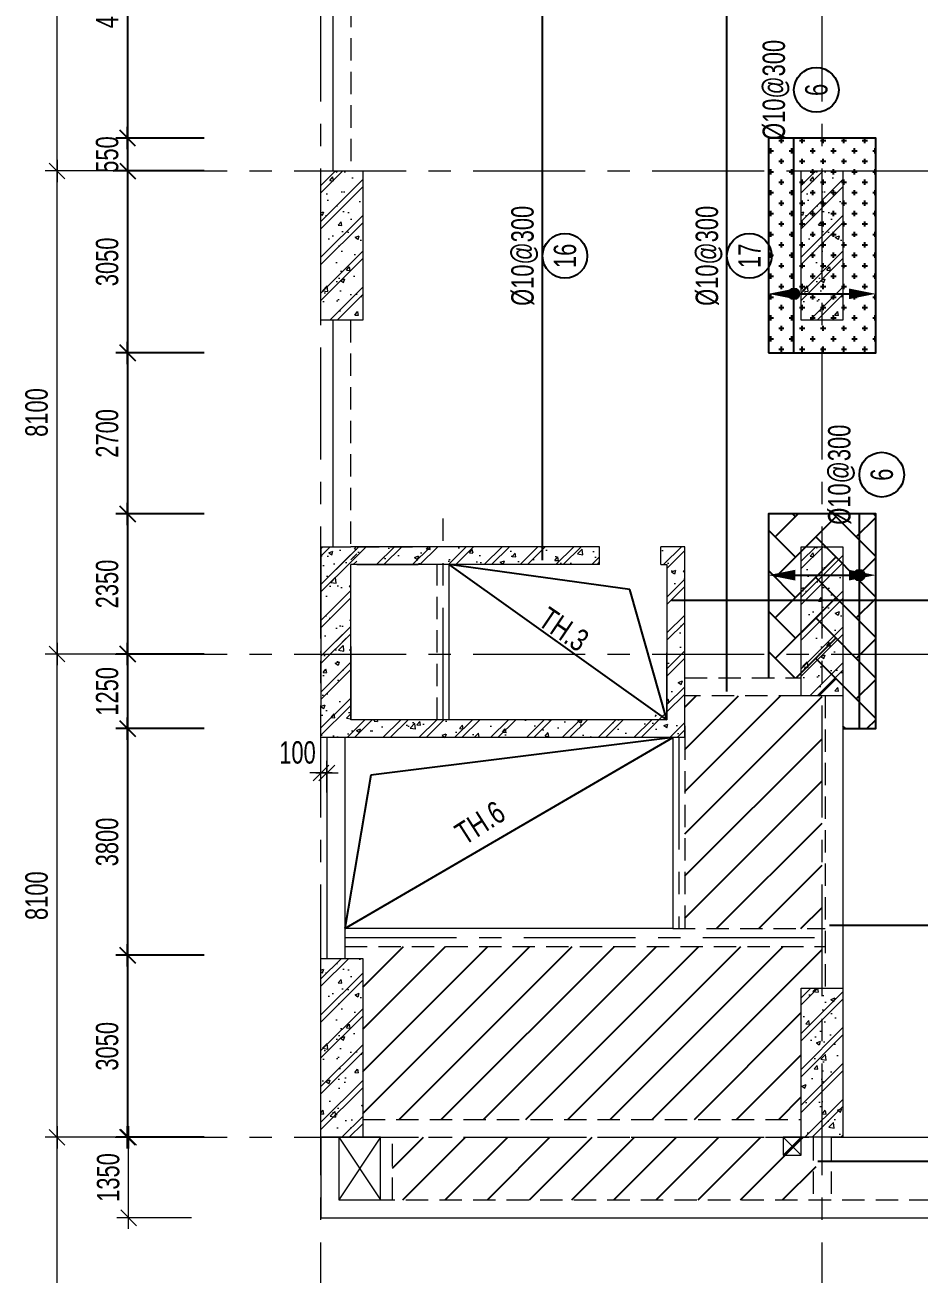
# Model space of a CAD drawing. Extents: x 475529 to 721982, y 1293854 to 1371032.
# Drawn here: x 491016 to 506018, y 1331980 to 1352935 of the extents above; entities that cross this region are included whole.
import ezdxf
from ezdxf.enums import TextEntityAlignment as Align

# ---------------------------------------------------------------- set-up
doc = ezdxf.new("R2010")
doc.units = 0
doc.header["$LTSCALE"] = 1500
doc.header["$MEASUREMENT"] = 0
doc.linetypes.add('CENTER', pattern=[2, 1.25, -0.25, 0.25, -0.25])
doc.linetypes.add('HIDDEN', pattern=[0.375, 0.25, -0.125])
doc.layers.get('Defpoints').update_dxf_attribs({"lineweight": 9})
for name, color, linetype, lineweight in [('CDC- COT', 3, 'Continuous', 0), ('CDC- DAM', 3, 'Continuous', 5), ('CDC- TRUC', 5, 'CENTER', 15), ('CDC-LKT', 2, 'CENTER', 15), ('Dim', 8, 'Continuous', 15)]:
    doc.layers.add(name, color=color, linetype=linetype, lineweight=lineweight)
for name, color, linetype in [('CHI', 1, 'Continuous'), ('KCS_CHI', 1, 'Continuous'), ('KCS_DIM', 1, 'Continuous'), ('KCS_HATCH', 253, 'Continuous'), ('KCS_STEEL_BOTTOM', 4, 'Continuous'), ('KCS_TEXT', 2, 'Continuous'), ('KCS_TEXT_SOTHEP', 2, 'Continuous'), ('KCS_TEXT_THEP', 2, 'Continuous')]:
    doc.layers.add(name, color=color, linetype=linetype)
doc.layers.add('KCS_RAI_THEP', color=159, linetype='Continuous', plot=False)
doc.styles.add('KCS_SMTEXT', font='arial.ttf', dxfattribs={"width": 0.7})
doc.styles.add('VN simplex', font='arial.ttf', dxfattribs={"width": 0.7})
doc.dimstyles.new('DIM A1 1-150 (Time City)', dxfattribs={"dimtxt": 375, "dimasz": 1.25, "dimexe": 200, "dimexo": 0, "dimgap": 150, "dimtad": 1, "dimdec": 0, "dimzin": 13, "dimdsep": 46, "dimtxsty": 'VN simplex', "dimblk1": 'D', "dimblk2": 'D', "dimsah": 1, "dimcen": 0, "dimdle": 50, "dimclrd": 1, "dimclre": 1, "dimclrt": 2, "dimadec": 0, "dimazin": 0, "dimtfac": 1, "dimtdec": 0, "dimtix": 1, "dimtmove": 2, "dimatfit": 3, "dimldrblk": 'D', "dimfxl": 1, "dimtolj": 1, "dimtzin": 13, "dimarcsym": 0})
pattern_1 = [(45, (-207129.37, 268133.44), (-353.5534, 353.5534), [])]
pattern_2 = [(50, (-164922, -595278.5), (717.2602, -62.7521), [75, -825]), (355, (-164922, -595278.5), (-138.7513, 752.1921), [60, -660]), (100.4514, (-164862.2, -595283.7), (578.5094, 689.4395), [63.7402, -701.1421]), (46.1842, (-164922, -595078.5), (1067.241, -165.519), [112.5, -1237.5]), (96.6356, (-164833.1, -595092.3), (934.6627, 974.118), [95.6103, -1051.713]), (351.1842, (-164922, -595078.5), (934.662, 974.1186), [90, -990]), (21, (-164822, -595128.5), (596.90705, -402.6189), [75, -825]), (326, (-164822, -595128.5), (243.3153, 725.15), [60, -660]), (71.4514, (-164772.26, -595162.05), (840.2226, 322.5305), [63.7402, -701.1421]), (37.5, (-164922, -595278.5), (12.15986, 332.89385), [0, -652, 0, -670, 0, -662.5]), (7.5, (-164922, -595278.5), (263.06954, 394.4117), [0, -382, 0, -637, 0, -252.5]), (327.5, (-165145, -595278.5), (533.82244, -22.55487), [0, -250, 0, -780, 0, -1035]), (317.5, (-165245, -595278.5), (583.18617, 100.105), [0, -325, 0, -518, 0, -735]), (45, (-164922, -595278.5), (-300.5204, 300.5204), []), (45, (-164922, -595156), (-300.5204, 300.5204), [])]

# ---------------------------------------------------------------- blocks, each defined once
blk = doc.blocks.new('D')
at = {"color": 8}
blk.add_line((150, 0), (-150, 0), dxfattribs=at)
at = {"color": 3}
blk.add_line((106, 106), (-106, -106), dxfattribs=at)
blk = doc.blocks.new('*D265')
at = {"layer": 'Defpoints', "color": 0, "ltscale": 0.5, "transparency": 16777216}
for p in [(-4423, 24300), (-3448, 24300), (-3448, 16200)]:
    blk.add_point(p, dxfattribs=at)
at = {"layer": 'Dim', "color": 1, "lineweight": -2, "ltscale": 0.5, "transparency": 16777216}
for p, q in [((-3448, 24300), (-4623, 24300)), ((-4423, 16201), (-4423, 24299)), ((-3448, 16200), (-4623, 16200))]:
    blk.add_line(p, q, dxfattribs=at)
at = {"layer": 'Dim', "color": 1, "lineweight": -2, "ltscale": 0.5, "transparency": 16777216, "xscale": 1.25, "yscale": 1.25, "zscale": 1.25}
for p, rotation in [((-4423, 24300), 90), ((-4423, 16200), 270)]:
    blk.add_blockref('D', p, dxfattribs=dict(at, rotation=rotation))
at = {"layer": 'Dim', "color": 2, "ltscale": 0.5, "transparency": 16777216, "insert": (-4765, 20250), "char_height": 375, "attachment_point": 5, "rotation": 90, "style": 'VN simplex'}
blk.add_mtext('\\A1;8100', dxfattribs=at)
blk = doc.blocks.new('*D266')
at = {"layer": 'Defpoints', "color": 0, "ltscale": 0.5, "transparency": 16777216}
for p in [(-4423, 32400), (-3448, 32400), (-3448, 24300)]:
    blk.add_point(p, dxfattribs=at)
at = {"layer": 'Dim', "color": 1, "lineweight": -2, "ltscale": 0.5, "transparency": 16777216}
for p, q in [((-3448, 32400), (-4623, 32400)), ((-4423, 24301), (-4423, 32399)), ((-3448, 24300), (-4623, 24300))]:
    blk.add_line(p, q, dxfattribs=at)
at = {"layer": 'Dim', "color": 1, "lineweight": -2, "ltscale": 0.5, "transparency": 16777216, "xscale": 1.25, "yscale": 1.25, "zscale": 1.25}
for p, rotation in [((-4423, 32400), 90), ((-4423, 24300), 270)]:
    blk.add_blockref('D', p, dxfattribs=dict(at, rotation=rotation))
at = {"layer": 'Dim', "color": 2, "ltscale": 0.5, "transparency": 16777216, "insert": (-4765, 28350), "char_height": 375, "attachment_point": 5, "rotation": 90, "style": 'VN simplex'}
blk.add_mtext('\\A1;8100', dxfattribs=at)
blk = doc.blocks.new('*D267')
at = {"layer": 'Defpoints', "color": 0, "ltscale": 0.5, "transparency": 16777216}
for p in [(-4423, 40500), (-3448, 40500), (-3448, 32400)]:
    blk.add_point(p, dxfattribs=at)
at = {"layer": 'Dim', "color": 1, "lineweight": -2, "ltscale": 0.5, "transparency": 16777216}
for p, q in [((-3448, 40500), (-4623, 40500)), ((-4423, 32401), (-4423, 40499)), ((-3448, 32400), (-4623, 32400))]:
    blk.add_line(p, q, dxfattribs=at)
at = {"layer": 'Dim', "color": 1, "lineweight": -2, "ltscale": 0.5, "transparency": 16777216, "xscale": 1.25, "yscale": 1.25, "zscale": 1.25}
for p, rotation in [((-4423, 40500), 90), ((-4423, 32400), 270)]:
    blk.add_blockref('D', p, dxfattribs=dict(at, rotation=rotation))
at = {"layer": 'Dim', "color": 2, "ltscale": 0.5, "transparency": 16777216, "insert": (-4765, 36450), "char_height": 375, "attachment_point": 5, "rotation": 90, "style": 'VN simplex'}
blk.add_mtext('\\A1;8100', dxfattribs=at)
blk = doc.blocks.new('*D253')
at = {"layer": 'Defpoints', "color": 0, "ltscale": 0.5, "transparency": 16777216}
for p in [(-4423, 48600), (-3448, 48600), (-3448, 40500)]:
    blk.add_point(p, dxfattribs=at)
at = {"layer": 'Dim', "color": 1, "lineweight": -2, "ltscale": 0.5, "transparency": 16777216}
for p, q in [((-3448, 48600), (-4623, 48600)), ((-4423, 40501), (-4423, 48599)), ((-3448, 40500), (-4623, 40500))]:
    blk.add_line(p, q, dxfattribs=at)
at = {"layer": 'Dim', "color": 1, "lineweight": -2, "ltscale": 0.5, "transparency": 16777216, "xscale": 1.25, "yscale": 1.25, "zscale": 1.25}
for p, rotation in [((-4423, 48600), 90), ((-4423, 40500), 270)]:
    blk.add_blockref('D', p, dxfattribs=dict(at, rotation=rotation))
at = {"layer": 'Dim', "color": 2, "ltscale": 0.5, "transparency": 16777216, "insert": (-4765, 44550), "char_height": 375, "attachment_point": 5, "rotation": 90, "style": 'VN simplex'}
blk.add_mtext('\\A1;8100', dxfattribs=at)
blk = doc.blocks.new('*D258')
at = {"layer": 'Defpoints', "color": 0, "ltscale": 0.5, "transparency": 16777216}
for p in [(-3223, 24300), (-2167, 24300), (-2167, 22950)]:
    blk.add_point(p, dxfattribs=at)
at = {"layer": 'Dim', "color": 1, "lineweight": -2, "ltscale": 0.5, "transparency": 16777216}
for p, q in [((-2167, 24300), (-3423, 24300)), ((-3223, 22951), (-3223, 24299)), ((-2167, 22950), (-3423, 22950))]:
    blk.add_line(p, q, dxfattribs=at)
at = {"layer": 'Dim', "color": 1, "lineweight": -2, "ltscale": 0.5, "transparency": 16777216, "xscale": 1.25, "yscale": 1.25, "zscale": 1.25}
for p, rotation in [((-3223, 24300), 90), ((-3223, 22950), 270)]:
    blk.add_blockref('D', p, dxfattribs=dict(at, rotation=rotation))
at = {"layer": 'Dim', "color": 2, "ltscale": 0.5, "transparency": 16777216, "insert": (-3565, 23625), "char_height": 375, "attachment_point": 5, "rotation": 90, "style": 'VN simplex'}
blk.add_mtext('\\A1;1350', dxfattribs=at)
blk = doc.blocks.new('*D246')
at = {"layer": 'Defpoints', "color": 0, "ltscale": 0.5, "transparency": 16777216}
for p in [(100, 30408), (0, 30081), (100, 30081)]:
    blk.add_point(p, dxfattribs=at)
at = {"layer": 'Dim', "color": 1, "lineweight": -2, "ltscale": 0.5, "transparency": 16777216}
for p, q in [((0, 30081), (0, 30608)), ((100, 30081), (100, 30608)), ((-1, 30408), (-2, 30408)), ((0, 30408), (100, 30408)), ((101, 30408), (102, 30408))]:
    blk.add_line(p, q, dxfattribs=at)
at = {"layer": 'Dim', "color": 1, "lineweight": -2, "ltscale": 0.5, "transparency": 16777216, "xscale": 1.25, "yscale": 1.25, "zscale": 1.25}
blk.add_blockref('D', (0, 30408), dxfattribs=at)
at = {"layer": 'Dim', "color": 1, "lineweight": -2, "ltscale": 0.5, "transparency": 16777216, "xscale": 1.25, "yscale": 1.25, "zscale": 1.25, "rotation": 180}
blk.add_blockref('D', (100, 30408), dxfattribs=at)
at = {"layer": 'Dim', "color": 2, "ltscale": 0.5, "transparency": 16777216, "insert": (-393, 30749), "char_height": 375, "attachment_point": 5, "style": 'VN simplex'}
blk.add_mtext('\\A1;100', dxfattribs=at)
blk = doc.blocks.new('cot vach loi tang 3 new')
at = {"layer": 'CDC- COT'}
h = blk.add_hatch(dxfattribs=at)
h.set_pattern_fill('BT-01', color=8, scale=100, pattern_type=2)
h.set_pattern_definition([(50, (-164922, -582578.5), (717.2602, -62.7521), [75, -825]), (355, (-164922, -582578.5), (-138.7513, 752.1921), [60, -660]), (100.4514, (-164862.2, -582583.7), (578.5094, 689.4395), [63.7402, -701.1421]), (46.1842, (-164922, -582378.5), (1067.241, -165.519), [112.5, -1237.5]), (96.6356, (-164833.1, -582392.3), (934.6627, 974.118), [95.6103, -1051.713]), (351.1842, (-164922, -582378.5), (934.662, 974.1186), [90, -990]), (21, (-164822, -582428.5), (596.90705, -402.6189), [75, -825]), (326, (-164822, -582428.5), (243.3153, 725.15), [60, -660]), (71.4514, (-164772.26, -582462.05), (840.2226, 322.5305), [63.7402, -701.1421]), (37.5, (-164922, -582578.5), (12.15986, 332.89385), [0, -652, 0, -670, 0, -662.5]), (7.5, (-164922, -582578.5), (263.06954, 394.4117), [0, -382, 0, -637, 0, -252.5]), (327.5, (-165145, -582578.5), (533.82244, -22.55487), [0, -250, 0, -780, 0, -1035]), (317.5, (-165245, -582578.5), (583.18617, 100.105), [0, -325, 0, -518, 0, -735]), (45, (-164922, -582578.5), (-300.5204, 300.5204), []), (45, (-164922, -582456), (-300.5204, 300.5204), [])])
h.paths.add_polyline_path([(42207, -235343), (42907, -235343), (42907, -237843), (42207, -237843)])
h = blk.add_hatch(dxfattribs=at)
h.set_pattern_fill('BT-01', color=8, scale=100, pattern_type=2)
h.set_pattern_definition([(50, (-156872, -582578.5), (717.2602, -62.7521), [75, -825]), (355, (-156872, -582578.5), (-138.7513, 752.1921), [60, -660]), (100.4514, (-156812.2, -582583.7), (578.5094, 689.4395), [63.7402, -701.1421]), (46.1842, (-156872, -582378.5), (1067.241, -165.519), [112.5, -1237.5]), (96.6356, (-156783.1, -582392.3), (934.6627, 974.118), [95.6103, -1051.713]), (351.1842, (-156872, -582378.5), (934.662, 974.1186), [90, -990]), (21, (-156772, -582428.5), (596.90705, -402.6189), [75, -825]), (326, (-156772, -582428.5), (243.3153, 725.15), [60, -660]), (71.4514, (-156722.26, -582462.05), (840.2226, 322.5305), [63.7402, -701.1421]), (37.5, (-156872, -582578.5), (12.15986, 332.89385), [0, -652, 0, -670, 0, -662.5]), (7.5, (-156872, -582578.5), (263.06954, 394.4117), [0, -382, 0, -637, 0, -252.5]), (327.5, (-157095, -582578.5), (533.82244, -22.55487), [0, -250, 0, -780, 0, -1035]), (317.5, (-157195, -582578.5), (583.18617, 100.105), [0, -325, 0, -518, 0, -735]), (45, (-156872, -582578.5), (-300.5204, 300.5204), []), (45, (-156872, -582456), (-300.5204, 300.5204), [])])
h.paths.add_polyline_path([(50257, -235343), (50957, -235343), (50957, -237843), (50257, -237843)])
h = blk.add_hatch(dxfattribs=at)
h.set_pattern_fill('BT-01', color=8, scale=100, pattern_type=2)
h.set_pattern_definition(pattern_2)
h.paths.add_polyline_path([(42207, -243243), (42707, -243243), (42707, -241643), (42207, -241643)])
h.paths.add_polyline_path([(47907, -241643), (47907, -241943), (48007, -241943), (48007, -243423), (48307, -243423), (48307, -241643)])
h.paths.add_polyline_path([(46877, -241943), (46877, -241643), (44037, -241643), (44037, -241943)])
h = blk.add_hatch(dxfattribs=at)
h.set_pattern_fill('BT-01', color=8, scale=100, pattern_type=2)
h.set_pattern_definition(pattern_2)
h.paths.add_polyline_path([(42207, -244343), (42707, -244343), (42707, -241643), (42207, -241643)])
h.paths.add_polyline_path([(47907, -241643), (47907, -241943), (48007, -241943), (48007, -244543), (48307, -244543), (48307, -241643)])
h.paths.add_polyline_path([(46877, -241943), (46877, -241643), (42704, -241643), (42707, -241943)])
h = blk.add_hatch(dxfattribs=at)
h.set_pattern_fill('BT-01', color=8, scale=100, pattern_type=2)
h.set_pattern_definition([(50, (-47282.5, -7709.5), (717.2602, -62.7521), [75, -825]), (355, (-47282.5, -7709.5), (-138.7513, 752.1921), [60, -660]), (100.4514, (-47222.7, -7714.7), (578.5094, 689.4395), [63.7402, -701.1421]), (46.1842, (-47282.5, -7509.5), (1067.241, -165.519), [112.5, -1237.5]), (96.6356, (-47193.6, -7523.3), (934.6627, 974.118), [95.6103, -1051.713]), (351.1842, (-47282.5, -7509.5), (934.662, 974.1186), [90, -990]), (21, (-47182.5, -7559.5), (596.907, -402.6189), [75, -825]), (326, (-47182.5, -7559.5), (243.3153, 725.15), [60, -660]), (71.4514, (-47132.76, -7593.05), (840.2226, 322.5305), [63.7402, -701.1421]), (37.5, (-47282.5, -7709.5), (12.15986, 332.89385), [0, -652, 0, -670, 0, -662.5]), (7.5, (-47282.5, -7709.5), (263.06954, 394.4117), [0, -382, 0, -637, 0, -252.5]), (327.5, (-47505.5, -7709.5), (533.82244, -22.55487), [0, -250, 0, -780, 0, -1035]), (317.5, (-47605.5, -7709.5), (583.1862, 100.105), [0, -325, 0, -518, 0, -735]), (45, (-47282.5, -7709.5), (-300.5204, 300.5204), []), (45, (-47282.5, -7587), (-300.5204, 300.5204), [])])
h.paths.add_polyline_path([(42807, -241643), (42707, -241643), (42707, -241943), (42807, -241943)])
h = blk.add_hatch(dxfattribs=at)
h.set_pattern_fill('BT-01', color=8, scale=100, pattern_type=2)
h.set_pattern_definition([(50, (-156872, -588878.5), (717.2602, -62.7521), [75, -825]), (355, (-156872, -588878.5), (-138.7513, 752.1921), [60, -660]), (100.4514, (-156812.2, -588883.7), (578.5094, 689.4395), [63.7402, -701.1421]), (46.1842, (-156872, -588678.5), (1067.241, -165.519), [112.5, -1237.5]), (96.6356, (-156783.1, -588692.3), (934.6627, 974.118), [95.6103, -1051.713]), (351.1842, (-156872, -588678.5), (934.662, 974.1186), [90, -990]), (21, (-156772, -588728.5), (596.90705, -402.6189), [75, -825]), (326, (-156772, -588728.5), (243.3153, 725.15), [60, -660]), (71.4514, (-156722.26, -588762.05), (840.2226, 322.5305), [63.7402, -701.1421]), (37.5, (-156872, -588878.5), (12.15986, 332.89385), [0, -652, 0, -670, 0, -662.5]), (7.5, (-156872, -588878.5), (263.06954, 394.4117), [0, -382, 0, -637, 0, -252.5]), (327.5, (-157095, -588878.5), (533.82244, -22.55487), [0, -250, 0, -780, 0, -1035]), (317.5, (-157195, -588878.5), (583.18617, 100.105), [0, -325, 0, -518, 0, -735]), (45, (-156872, -588878.5), (-300.5204, 300.5204), []), (45, (-156872, -588756), (-300.5204, 300.5204), [])])
h.paths.add_polyline_path([(50257, -241643), (50957, -241643), (50957, -244143), (50257, -244143)])
h = blk.add_hatch(dxfattribs=at)
h.set_pattern_fill('BT-01', color=8, scale=100, pattern_type=2)
h.set_pattern_definition(pattern_2)
h.paths.add_polyline_path([(42707, -244343), (42207, -244343), (42207, -244843), (48307, -244843), (48307, -244463), (47807, -244463), (47807, -244543), (42707, -244543)])
h = blk.add_hatch(dxfattribs=at)
h.set_pattern_fill('BT-01', color=8, scale=100, pattern_type=2)
h.set_pattern_definition(pattern_2)
h.paths.add_polyline_path([(42707, -244343), (42207, -244343), (42207, -244843), (48307, -244843), (48307, -244463), (47807, -244463), (47807, -244543), (42707, -244543)])
h = blk.add_hatch(dxfattribs=at)
h.set_pattern_fill('BT-01', color=8, scale=100, pattern_type=2)
h.set_pattern_definition(pattern_2)
h.paths.add_polyline_path([(42207, -248543), (42907, -248543), (42907, -251543), (42207, -251543)])
h = blk.add_hatch(dxfattribs=at)
h.set_pattern_fill('BT-01', color=8, scale=100, pattern_type=2)
h.set_pattern_definition([(50, (-164972, -595278.5), (717.2602, -62.7521), [75, -825]), (355, (-164972, -595278.5), (-138.7513, 752.1921), [60, -660]), (100.4514, (-164912.2, -595283.7), (578.5094, 689.4395), [63.7402, -701.1421]), (46.1842, (-164972, -595078.5), (1067.241, -165.519), [112.5, -1237.5]), (96.6356, (-164883.1, -595092.3), (934.6627, 974.118), [95.6103, -1051.713]), (351.1842, (-164972, -595078.5), (934.662, 974.1186), [90, -990]), (21, (-164872, -595128.5), (596.90705, -402.6189), [75, -825]), (326, (-164872, -595128.5), (243.3153, 725.15), [60, -660]), (71.4514, (-164822.26, -595162.05), (840.2226, 322.5305), [63.7402, -701.1421]), (37.5, (-164972, -595278.5), (12.15986, 332.89385), [0, -652, 0, -670, 0, -662.5]), (7.5, (-164972, -595278.5), (263.06954, 394.4117), [0, -382, 0, -637, 0, -252.5]), (327.5, (-165195, -595278.5), (533.82244, -22.55487), [0, -250, 0, -780, 0, -1035]), (317.5, (-165295, -595278.5), (583.18617, 100.105), [0, -325, 0, -518, 0, -735]), (45, (-164972, -595278.5), (-300.5204, 300.5204), []), (45, (-164972, -595156), (-300.5204, 300.5204), [])])
h.paths.add_polyline_path([(50257, -249043), (50957, -249043), (50957, -251543), (50257, -251543)])
for p, q in [((42207, -241643), (42707, -241643)), ((42207, -241643), (42207, -244343)), ((46877, -241643), (42707, -241643)), ((46877, -241943), (46877, -241643)), ((47907, -241943), (47907, -241643)), ((42707, -244343), (42707, -241943)), ((46877, -241943), (42707, -241943)), ((48007, -244463), (48007, -244543)), ((48007, -244463), (48007, -244543)), ((48307, -244843), (48307, -244463)), ((48307, -244843), (48307, -244463))]:
    blk.add_line(p, q, dxfattribs=at)
for points in [[(42207, -235343), (42907, -235343), (42907, -237843), (42207, -237843)], [(50257, -235343), (50957, -235343), (50957, -237843), (50257, -237843)], [(50257, -241643), (50957, -241643), (50957, -244143), (50257, -244143)], [(42207, -248543), (42907, -248543), (42907, -251543), (42207, -251543)], [(50257, -249043), (50957, -249043), (50957, -251543), (50257, -251543)]]:
    blk.add_lwpolyline(points, close=True, dxfattribs=at)
for points in [[(48307, -244543), (48307, -241643), (47907, -241643)], [(42707, -244343), (42707, -241943)], [(47907, -241943), (48007, -241943), (48007, -244543)], [(48307, -244643), (48307, -244843), (48007, -244843), (42807, -244843), (42207, -244843), (42207, -244343)], [(48007, -244463), (48007, -244543), (42707, -244543), (42707, -244343)], [(42707, -244343), (42707, -244543)]]:
    blk.add_lwpolyline(points, dxfattribs=at)
blk = doc.blocks.new('*D116')
at = {"layer": 'Defpoints', "color": 0, "transparency": 16777216}
for p in [(494018, 1355539), (492736, 1351039), (494018, 1351039)]:
    blk.add_point(p, dxfattribs=at)
at = {"layer": 'KCS_DIM', "color": 1, "lineweight": -2, "transparency": 16777216}
for p, q in [((494018, 1355539), (492536, 1355539)), ((492736, 1355538), (492736, 1351040)), ((494018, 1351039), (492536, 1351039))]:
    blk.add_line(p, q, dxfattribs=at)
at = {"layer": 'KCS_DIM', "color": 1, "lineweight": -2, "transparency": 16777216, "xscale": 1.25, "yscale": 1.25, "zscale": 1.25}
for p, rotation in [((492736, 1355539), 90), ((492736, 1351039), 270)]:
    blk.add_blockref('D', p, dxfattribs=dict(at, rotation=rotation))
at = {"layer": 'KCS_DIM', "color": 2, "transparency": 16777216, "insert": (492394, 1353289), "char_height": 375, "attachment_point": 5, "rotation": 90, "style": 'VN simplex'}
blk.add_mtext('\\A1;4500', dxfattribs=at)
blk = doc.blocks.new('*D117')
at = {"layer": 'Defpoints', "color": 0, "transparency": 16777216}
for p in [(494018, 1351039), (492736, 1350489), (494018, 1350489)]:
    blk.add_point(p, dxfattribs=at)
at = {"layer": 'KCS_DIM', "color": 1, "lineweight": -2, "transparency": 16777216}
for p, q in [((494018, 1351039), (492536, 1351039)), ((492736, 1351040), (492736, 1351042)), ((492736, 1351039), (492736, 1350489)), ((494018, 1350489), (492536, 1350489)), ((492736, 1350488), (492736, 1350487))]:
    blk.add_line(p, q, dxfattribs=at)
at = {"layer": 'KCS_DIM', "color": 1, "lineweight": -2, "transparency": 16777216, "xscale": 1.25, "yscale": 1.25, "zscale": 1.25}
for p, rotation in [((492736, 1351039), 270), ((492736, 1350489), 90)]:
    blk.add_blockref('D', p, dxfattribs=dict(at, rotation=rotation))
at = {"layer": 'KCS_DIM', "color": 2, "transparency": 16777216, "insert": (492394, 1350764), "char_height": 375, "attachment_point": 5, "rotation": 90, "style": 'VN simplex'}
blk.add_mtext('\\A1;550', dxfattribs=at)
blk = doc.blocks.new('*D118')
at = {"layer": 'Defpoints', "color": 0, "transparency": 16777216}
for p in [(494018, 1350489), (492736, 1347439), (494018, 1347439)]:
    blk.add_point(p, dxfattribs=at)
at = {"layer": 'KCS_DIM', "color": 1, "lineweight": -2, "transparency": 16777216}
for p, q in [((494018, 1350489), (492536, 1350489)), ((492736, 1350488), (492736, 1347440)), ((494018, 1347439), (492536, 1347439))]:
    blk.add_line(p, q, dxfattribs=at)
at = {"layer": 'KCS_DIM', "color": 1, "lineweight": -2, "transparency": 16777216, "xscale": 1.25, "yscale": 1.25, "zscale": 1.25}
for p, rotation in [((492736, 1350489), 90), ((492736, 1347439), 270)]:
    blk.add_blockref('D', p, dxfattribs=dict(at, rotation=rotation))
at = {"layer": 'KCS_DIM', "color": 2, "transparency": 16777216, "insert": (492394, 1348964), "char_height": 375, "attachment_point": 5, "rotation": 90, "style": 'VN simplex'}
blk.add_mtext('\\A1;3050', dxfattribs=at)
blk = doc.blocks.new('*D119')
at = {"layer": 'Defpoints', "color": 0, "transparency": 16777216}
for p in [(494018, 1347439), (492736, 1344739), (494018, 1344739)]:
    blk.add_point(p, dxfattribs=at)
at = {"layer": 'KCS_DIM', "color": 1, "lineweight": -2, "transparency": 16777216}
for p, q in [((494018, 1347439), (492536, 1347439)), ((492736, 1347438), (492736, 1344740)), ((494018, 1344739), (492536, 1344739))]:
    blk.add_line(p, q, dxfattribs=at)
at = {"layer": 'KCS_DIM', "color": 1, "lineweight": -2, "transparency": 16777216, "xscale": 1.25, "yscale": 1.25, "zscale": 1.25}
for p, rotation in [((492736, 1347439), 90), ((492736, 1344739), 270)]:
    blk.add_blockref('D', p, dxfattribs=dict(at, rotation=rotation))
at = {"layer": 'KCS_DIM', "color": 2, "transparency": 16777216, "insert": (492394, 1346089), "char_height": 375, "attachment_point": 5, "rotation": 90, "style": 'VN simplex'}
blk.add_mtext('\\A1;2700', dxfattribs=at)
blk = doc.blocks.new('*D120')
at = {"layer": 'Defpoints', "color": 0, "transparency": 16777216}
for p in [(494018, 1344739), (492736, 1342389), (494018, 1342389)]:
    blk.add_point(p, dxfattribs=at)
at = {"layer": 'KCS_DIM', "color": 1, "lineweight": -2, "transparency": 16777216}
for p, q in [((494018, 1344739), (492536, 1344739)), ((492736, 1344738), (492736, 1342390)), ((494018, 1342389), (492536, 1342389))]:
    blk.add_line(p, q, dxfattribs=at)
at = {"layer": 'KCS_DIM', "color": 1, "lineweight": -2, "transparency": 16777216, "xscale": 1.25, "yscale": 1.25, "zscale": 1.25}
for p, rotation in [((492736, 1344739), 90), ((492736, 1342389), 270)]:
    blk.add_blockref('D', p, dxfattribs=dict(at, rotation=rotation))
at = {"layer": 'KCS_DIM', "color": 2, "transparency": 16777216, "insert": (492394, 1343564), "char_height": 375, "attachment_point": 5, "rotation": 90, "style": 'VN simplex'}
blk.add_mtext('\\A1;2350', dxfattribs=at)
blk = doc.blocks.new('*D163')
at = {"layer": 'Defpoints', "color": 0, "transparency": 16777216}
for p in [(494018, 1342389), (492736, 1341139), (494018, 1341139)]:
    blk.add_point(p, dxfattribs=at)
at = {"layer": 'KCS_DIM', "color": 1, "lineweight": -2, "transparency": 16777216}
for p, q in [((494018, 1342389), (492536, 1342389)), ((492736, 1342388), (492736, 1341140)), ((494018, 1341139), (492536, 1341139))]:
    blk.add_line(p, q, dxfattribs=at)
at = {"layer": 'KCS_DIM', "color": 1, "lineweight": -2, "transparency": 16777216, "xscale": 1.25, "yscale": 1.25, "zscale": 1.25}
for p, rotation in [((492736, 1342389), 90), ((492736, 1341139), 270)]:
    blk.add_blockref('D', p, dxfattribs=dict(at, rotation=rotation))
at = {"layer": 'KCS_DIM', "color": 2, "transparency": 16777216, "insert": (492394, 1341764), "char_height": 375, "attachment_point": 5, "rotation": 90, "style": 'VN simplex'}
blk.add_mtext('\\A1;1250', dxfattribs=at)
blk = doc.blocks.new('*D164')
at = {"layer": 'Defpoints', "color": 0, "transparency": 16777216}
for p in [(494018, 1341139), (492736, 1337339), (494018, 1337339)]:
    blk.add_point(p, dxfattribs=at)
at = {"layer": 'KCS_DIM', "color": 1, "lineweight": -2, "transparency": 16777216}
for p, q in [((494018, 1341139), (492536, 1341139)), ((492736, 1341138), (492736, 1337340)), ((494018, 1337339), (492536, 1337339))]:
    blk.add_line(p, q, dxfattribs=at)
at = {"layer": 'KCS_DIM', "color": 1, "lineweight": -2, "transparency": 16777216, "xscale": 1.25, "yscale": 1.25, "zscale": 1.25}
for p, rotation in [((492736, 1341139), 90), ((492736, 1337339), 270)]:
    blk.add_blockref('D', p, dxfattribs=dict(at, rotation=rotation))
at = {"layer": 'KCS_DIM', "color": 2, "transparency": 16777216, "insert": (492394, 1339239), "char_height": 375, "attachment_point": 5, "rotation": 90, "style": 'VN simplex'}
blk.add_mtext('\\A1;3800', dxfattribs=at)
blk = doc.blocks.new('*D165')
at = {"layer": 'Defpoints', "color": 0, "transparency": 16777216}
for p in [(494018, 1337339), (492736, 1334289), (494018, 1334289)]:
    blk.add_point(p, dxfattribs=at)
at = {"layer": 'KCS_DIM', "color": 1, "lineweight": -2, "transparency": 16777216}
for p, q in [((494018, 1337339), (492536, 1337339)), ((492736, 1337338), (492736, 1334290)), ((494018, 1334289), (492536, 1334289))]:
    blk.add_line(p, q, dxfattribs=at)
at = {"layer": 'KCS_DIM', "color": 1, "lineweight": -2, "transparency": 16777216, "xscale": 1.25, "yscale": 1.25, "zscale": 1.25}
for p, rotation in [((492736, 1337339), 90), ((492736, 1334289), 270)]:
    blk.add_blockref('D', p, dxfattribs=dict(at, rotation=rotation))
at = {"layer": 'KCS_DIM', "color": 2, "transparency": 16777216, "insert": (492394, 1335814), "char_height": 375, "attachment_point": 5, "rotation": 90, "style": 'VN simplex'}
blk.add_mtext('\\A1;3050', dxfattribs=at)
blk = doc.blocks.new('KCS_MuiTenRaiThep')
blk.add_lwpolyline([(0, 0, 0, 1.2, 0), (3, 0, 1.2, 1.2, 0)], format="xyseb")
blk = doc.blocks.new('KCS_ChamRaiThep')
h = blk.add_hatch(color=256)
h.dxf.hatch_style = 1
h.paths.add_polyline_path([(0.6, 0, 1), (-0.6, 0, 1)])
blk.add_circle((0, 0), 0.6)
blk = doc.blocks.new('MBT04')
at = {"layer": 'KCS_HATCH'}
h = blk.add_hatch(dxfattribs=at)
h.set_pattern_fill('ANSI31', color=164, scale=4000)
h.set_pattern_definition(pattern_1)
h.paths.add_polyline_path([(8050, 26800), (8400, 26800), (8400, 27500), (700, 27500), (700, 24600), (8050, 24600)])
h.paths.add_polyline_path([(8515.3, 28045), (8515.3, 30278.1), (7777.8, 30278.1), (7777.8, 28045)], flags=9)
h.paths.add_polyline_path([(4863, 25474.4), (4863, 26477.7), (4090.2, 26477.7), (4090.2, 25474.4)], flags=24)
h.paths.add_polyline_path([(5955.7, 25501.9), (7752.3, 25501.9), (7752.3, 26239.3), (5955.7, 26239.3)], flags=24)
h.paths.add_polyline_path([(6467.6, 26372.8), (7266.5, 26372.8), (7266.5, 26935.3), (6467.6, 26935.3)], flags=24)
h.paths.add_polyline_path([(6100, 31700), (6100, 27800), (8400, 27800), (8400, 31700)])
h = blk.add_hatch(dxfattribs=at)
h.set_pattern_fill('ANSI31', color=164, scale=4000)
h.set_pattern_definition(pattern_1)
edge = h.paths.add_edge_path()
edge.add_line((8300, 24300), (300, 24300))
edge.add_line((1200, 24300), (1200, 23250))
edge.add_line((1200, 23250), (8300, 23250))
edge.add_line((8300, 23250), (8300, 24300))
h.paths.add_polyline_path([(10977, 24300), (13210.1, 24300), (13210.1, 24299.2), (10977, 24299.2)])
at = {"layer": 'CDC- DAM'}
for p, q in [((200, 46100), (200, 40500)), ((200, 38000), (200, 34200)), ((600, 33900), (1630, 33900)), ((2150, 31300), (2150, 33900)), ((500, 32530), (500, 31500)), ((5800, 31380), (5800, 32420)), ((6100, 31380), (6100, 32400)), ((8750, 31700), (8750, 26800)), ((100, 31000), (100, 27300)), ((400, 31000), (400, 27300)), ((5900, 31000), (5900, 27800)), ((5900, 27800), (400, 27800)), ((0, 24300), (0, 22950)), ((1000, 23250), (1000, 24300)), ((0, 22950), (16850, 22950))]:
    blk.add_line(p, q, dxfattribs=at)
at = {"layer": 'CDC- DAM', "linetype": 'HIDDEN'}
for p, q in [((600, 34200), (1630, 34200)), ((1950, 31300), (1950, 33900)), ((6100, 32000), (8050, 32000)), ((8050, 31700), (6100, 31700)), ((8450, 31700), (8450, 26800)), ((6100, 31000), (6100, 27800)), ((5900, 27800), (8450, 27800)), ((400, 27500), (8450, 27500)), ((300, 24300), (300, 23250)), ((700, 24300), (8050, 24300)), ((1200, 23250), (1200, 24300)), ((8251.5, 24287.9), (8251.5, 23250)), ((8551.5, 24287.9), (8551.5, 23250)), ((300, 23250), (16550, 23250))]:
    blk.add_line(p, q, dxfattribs=at)
for points in [[(500, 46100), (500, 40500)], [(496.5, 38000), (496.5, 34200)], [(700, 24600), (8050, 24600)]]:
    blk.add_lwpolyline(points, dxfattribs=at)
at = {"layer": 'CDC- TRUC'}
for p, q in [((0, -3337), (0, 53023.7)), ((8400, -3337), (8400, 53023.7)), ((-3448.4, 40500), (62778.1, 40500)), ((2050, 31300), (2050, 34675.1)), ((-3448.4, 32400), (62778.1, 32400)), ((6000, 31000), (6000, 27800)), ((400, 27650), (8450, 27650)), ((-3448.4, 24300), (62778.1, 24300))]:
    blk.add_line(p, q, dxfattribs=at)
at = {"layer": 'CDC-LKT', "color": 1}
for p, q in [((300, 24300), (1000, 23250)), ((1000, 24300), (300, 23250)), ((7750, 24300), (8050, 24000)), ((8050, 24300), (7750, 24000))]:
    blk.add_line(p, q, dxfattribs=at)
at = {"layer": 'CDC-LKT', "linetype": 'Continuous'}
for points in [[(300, 23250), (1000, 23250), (1000, 24300), (300, 24300)], [(7750, 24000), (8050, 24000), (8050, 24300), (7750, 24300)]]:
    blk.add_lwpolyline(points, close=True, dxfattribs=at)
at = {"layer": 'CHI', "color": 1}
for p, q in [((5177.7, 33481.9), (2150, 33900)), ((5800, 31300), (2150, 33900)), ((5800, 31300), (5177.7, 33481.9)), ((400, 27800), (5900, 31000)), ((5900, 31000), (836.6, 30368.4)), ((836.6, 30368.4), (400, 27800))]:
    blk.add_line(p, q, dxfattribs=at)
blk.add_blockref('cot vach loi tang 3 new', (-42207.4, 275842.2))
at = {"layer": 'KCS_TEXT', "color": 2, "style": 'KCS_SMTEXT', "width": 0.75}
for s, rotation, p in [('TH.3', 325.74982, (3965.1, 32660.9)), ('TH.6', 32.58785, (2767.6, 29415.3))]:
    blk.add_text(s, height=375, rotation=rotation, dxfattribs=at).set_placement(p, align=Align.CENTER)
at = {"layer": 'Dim', "color": 1, "ltscale": 0.5}
for base, p1, p2, picture, middle in [((-4423.1, 48600), (-3448.4, 40500), (-3448.4, 48600), '*D253', (-4764.6, 44550)), ((-4423.1, 40500), (-3448.4, 32400), (-3448.4, 40500), '*D267', (-4764.6, 36450)), ((-4423.1, 32400), (-3448.4, 24300), (-3448.4, 32400), '*D266', (-4764.6, 28350)), ((-4423.1, 24300), (-3448.4, 16200), (-3448.4, 24300), '*D265', (-4764.6, 20250)), ((-3223.1, 24300), (-2167, 22950), (-2167, 24300), '*D258', (-3564.7, 23625))]:
    dim = blk.add_linear_dim(base=base, p1=p1, p2=p2, angle=90, dimstyle='DIM A1 1-150 (Time City)', dxfattribs=at)
    dim.commit()
    dim.dimension.update_dxf_attribs({"geometry": picture, "text_midpoint": middle})
dim = blk.add_linear_dim(base=(100, 30407.5), p1=(0, 30081), p2=(100, 30081), dimstyle='DIM A1 1-150 (Time City)', dxfattribs=at)
dim.commit()
dim.dimension.update_dxf_attribs({"geometry": '*D246', "text_midpoint": (-392.7, 30749), "dimtype": 160})

msp = doc.modelspace()

# ---------------------------------------------------------------- hatches: boundary and pattern name
at = {"layer": 'KCS_HATCH'}
h = msp.add_hatch(dxfattribs=at)
h.set_pattern_fill('CROSS', color=256, scale=700)
h.paths.add_polyline_path([(503476.5, 1351039), (505276.5, 1351039), (505276.5, 1347439), (503476.5, 1347439)])
h = msp.add_hatch(dxfattribs=at)
h.set_pattern_fill('AR-HBONE', color=256, scale=120)
h.set_pattern_definition([(45, (8050, 983218.48), (5e-14, 678.8225), [1440, -480]), (135, (8389.4, 983557.9), (5e-14, 678.8225), [1440, -480])])
h.paths.add_polyline_path([(504026.5, 1341689), (504726.5, 1341689), (504726.5, 1341139), (505276.5, 1341139), (505276.5, 1344739), (503476.5, 1344739), (503476.5, 1341989), (504026.5, 1341989)])

# ---------------------------------------------------------------- linework, layer by layer
at = {"layer": 'KCS_CHI'}
msp.add_lwpolyline([(503806.5, 1348428.3), (504946.5, 1348428.3)], dxfattribs=at)
at = {"layer": 'KCS_HATCH'}
msp.add_lwpolyline([(503476.5, 1347439), (505276.5, 1347439), (505276.5, 1351039), (503476.5, 1351039)], close=True, dxfattribs=at)
msp.add_lwpolyline([(504726.5, 1341139), (505276.5, 1341139), (505276.5, 1344739), (503476.5, 1344739), (503476.5, 1341989)], dxfattribs=at)
at = {"layer": 'KCS_RAI_THEP'}
msp.add_lwpolyline([(503806.5, 1343712), (504946.5, 1343712)], dxfattribs=at)
at = {"layer": 'KCS_STEEL_BOTTOM', "elevation": 0}
for points in [[(499691.5, 1343964), (499691.5, 1358314)], [(502782.6, 1341764), (502782.6, 1358314)], [(501851.5, 1343291.5), (520801.5, 1343291.5)], [(504501.5, 1337843.1), (520701.5, 1337843.1)], [(504303, 1333887.8), (512751.5, 1333887.8)]]:
    msp.add_lwpolyline(points, dxfattribs=at)
at = {"layer": 'KCS_STEEL_BOTTOM'}
for points in [[(503904.9, 1347439), (503904.9, 1351039)], [(505001.5, 1341139), (505001.5, 1344739)]]:
    msp.add_lwpolyline(points, dxfattribs=at)
at = {"layer": 'KCS_TEXT_SOTHEP', "color": 1}
for centre in [(504279.9, 1351847.4), (500066.5, 1349065.4, 0), (503157.6, 1349065.4, 0), (505376.5, 1345396.7)]:
    msp.add_circle(centre, 375, dxfattribs=at)

# ---------------------------------------------------------------- block references
at = {"layer": 'Dim'}
msp.add_blockref('MBT04', (495976.5, 1309989, 0), dxfattribs=at)
at = {"layer": 'KCS_CHI', "xscale": 150, "yscale": 150, "zscale": 150}
for name, p in [('KCS_MuiTenRaiThep', (503476.5, 1348428.3)), ('KCS_ChamRaiThep', (503904.9, 1348428.3))]:
    msp.add_blockref(name, p, dxfattribs=at)
at = {"layer": 'KCS_CHI', "xscale": 150, "yscale": 150, "zscale": 150, "rotation": 179.9999999999998}
msp.add_blockref('KCS_MuiTenRaiThep', (505276.5, 1348428.3), dxfattribs=at)
at = {"layer": 'KCS_RAI_THEP', "xscale": 150, "yscale": 150, "zscale": 150}
for name, p in [('KCS_MuiTenRaiThep', (503476.5, 1343712)), ('KCS_ChamRaiThep', (505001.5, 1343712))]:
    msp.add_blockref(name, p, dxfattribs=at)
at = {"layer": 'KCS_RAI_THEP', "xscale": 150, "yscale": 150, "zscale": 150, "rotation": 179.9999999999998}
msp.add_blockref('KCS_MuiTenRaiThep', (505276.5, 1343712), dxfattribs=at)

# ---------------------------------------------------------------- texts
at = {"layer": 'KCS_TEXT_SOTHEP', "style": 'KCS_SMTEXT', "width": 0.7}
for s, p in [('6', (504279.9, 1351847.4)), ('16', (500066.5, 1349065.4, 0)), ('17', (503157.6, 1349065.4, 0)), ('6', (505376.5, 1345396.7))]:
    msp.add_text(s, height=375, rotation=90, dxfattribs=at).set_placement(p, align=Align.MIDDLE_CENTER)
at = {"layer": 'KCS_TEXT_THEP', "style": 'KCS_SMTEXT', "width": 0.7}
for p in [(503754.9, 1351847.4), (499541.5, 1349065.4, 0), (502632.6, 1349065.4, 0), (504851.5, 1345396.7)]:
    msp.add_text('%%C10@300', height=375, rotation=90, dxfattribs=at).set_placement(p, align=Align.CENTER)

# ---------------------------------------------------------------- dimensions: what is measured, and where the dimension line sits
at = {"layer": 'KCS_DIM'}
for base, p1, p2, picture, middle in [((492735.7, 1351039, 0), (494017.6, 1355539, 0), (494017.6, 1351039, 0), '*D116', (492394.3, 1353289, 0)), ((492735.7, 1350489, 0), (494017.6, 1351039, 0), (494017.6, 1350489, 0), '*D117', (492394.3, 1350764, 0)), ((492735.7, 1347439, 0), (494017.6, 1350489, 0), (494017.6, 1347439, 0), '*D118', (492394.2, 1348964, 0)), ((492735.7, 1344739, 0), (494017.6, 1347439, 0), (494017.6, 1344739, 0), '*D119', (492394.3, 1346089, 0)), ((492735.7, 1342389, 0), (494017.6, 1344739, 0), (494017.6, 1342389, 0), '*D120', (492394.2, 1343564, 0)), ((492735.7, 1341139, 0), (494017.6, 1342389, 0), (494017.6, 1341139, 0), '*D163', (492394.3, 1341764, 0)), ((492735.7, 1337339, 0), (494017.6, 1341139, 0), (494017.6, 1337339, 0), '*D164', (492394.2, 1339239, 0)), ((492735.7, 1334289, 0), (494017.6, 1337339, 0), (494017.6, 1334289, 0), '*D165', (492394.2, 1335814, 0))]:
    dim = msp.add_linear_dim(base=base, p1=p1, p2=p2, angle=90, dimstyle='DIM A1 1-150 (Time City)', dxfattribs=at)
    dim.commit()
    dim.dimension.update_dxf_attribs({"geometry": picture, "text_midpoint": middle})

doc.saveas('drawing.dxf')
